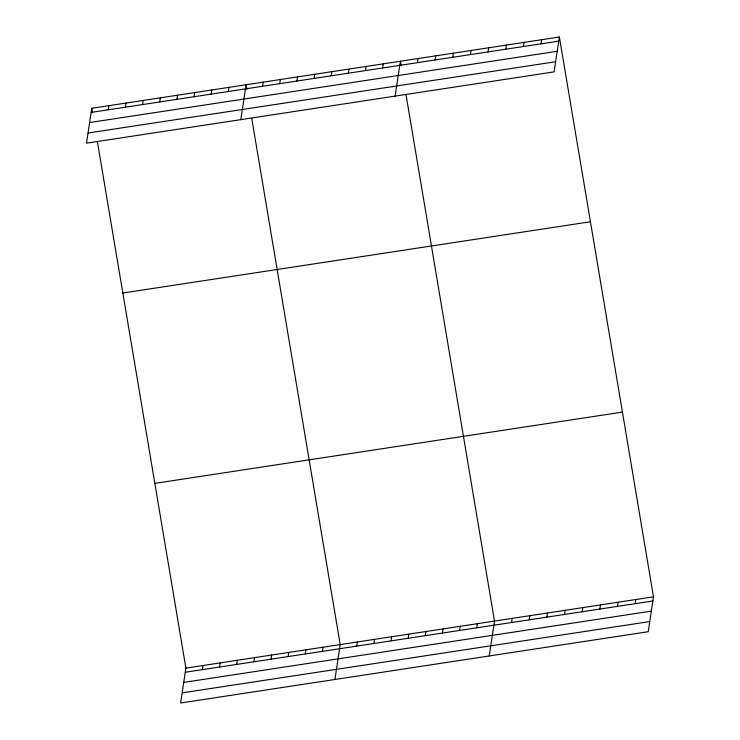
<?xml version="1.0" encoding="UTF-8"?>
<svg xmlns="http://www.w3.org/2000/svg" width="740" height="740" viewBox="0 0 740 740"><rect width="100%" height="100%" fill="white"/><g stroke="black" fill="none" stroke-linecap="round" stroke-linejoin="round"><path stroke-width="1.11" d="M91.788 108.281L86.506 143.162L554.103 71.882L559.375 37L91.788 108.281L92.537 112.758M108.308 109.798L108.928 105.663M125.449 107.18L126.078 103.054M142.598 104.571L143.218 100.437M159.738 101.954L160.367 97.819M176.888 99.345L177.508 95.21M194.028 96.727L194.657 92.593M211.178 94.109L211.797 89.984M228.318 91.501L228.947 87.366M240.814 119.64L246.087 84.758L246.846 89.235M262.608 86.275L263.236 82.14M97.43 141.867L185.897 668.118L180.625 703L648.212 631.72L653.494 596.838L559.375 37M279.757 83.657L280.386 79.532M202.418 669.635L203.038 665.501M296.907 81.049L297.526 76.914M219.558 667.027L220.187 662.892M314.047 78.431L314.676 74.305M236.708 664.409L237.327 660.274M331.196 75.822L331.816 71.688M253.848 661.791L254.477 657.666M348.337 73.205L348.966 69.079M270.997 659.183L271.617 655.048M365.486 70.596L366.106 66.461M288.137 656.565L288.767 652.44M382.626 67.978L383.255 63.843M305.287 653.957L305.916 649.822M395.123 96.117L400.396 61.235L401.154 65.712M322.437 651.339L323.056 647.213M417.434 62.669L418.063 58.543M334.924 679.477L340.206 644.596L251.739 118.344M435.102 59.977L435.731 55.852M356.726 646.113L357.346 641.987M452.769 57.285L453.389 53.16M373.867 643.504L374.496 639.369M470.427 54.594L471.056 50.468M391.016 640.886L391.636 636.752M488.095 51.902L488.724 47.767M408.156 638.278L408.785 634.143M505.762 49.21L506.382 45.075M425.306 635.66L425.925 631.525M523.43 46.518L524.049 42.384M442.446 633.052L443.075 628.917M541.088 43.827L541.717 39.692M459.596 630.434L460.215 626.299M476.736 627.816L477.365 623.691M489.233 655.955L494.505 621.073L406.047 94.822M511.543 622.516L512.173 618.381M529.211 619.824L529.84 615.689M546.879 617.132L547.498 612.998M564.546 614.431L565.166 610.306M582.204 611.74L582.833 607.614M599.872 609.048L600.491 604.922M617.539 606.356L618.159 602.231M635.198 603.664L635.827 599.529M91.159 112.406L558.755 41.135M89.623 122.553L557.22 51.282M88.042 133.015L555.638 61.734M122.84 293.022L590.437 221.75M154.836 483.368L622.433 412.097M185.897 668.118L653.494 596.838M185.268 672.253L652.865 600.973M183.733 682.4L651.33 611.12M182.151 692.853L649.748 621.572"/></g></svg>
